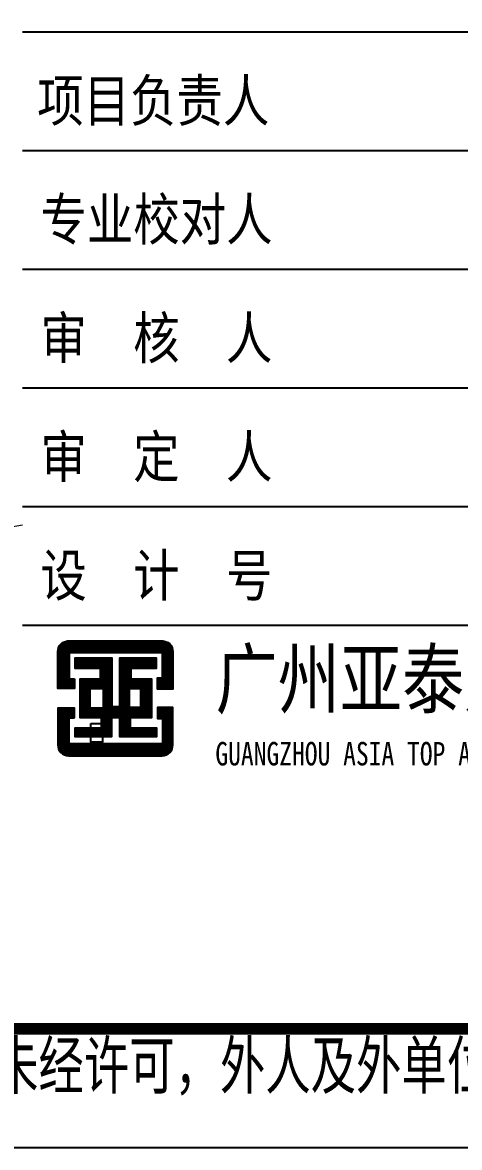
# Model space of a CAD drawing. Header units: millimetres. Extents: x 684742 to 685648, y 2544795 to 2545581.
# Drawn here: x 685561.6 to 685590.5, y 2545150.1 to 2545224.7 of the extents above; entities that cross this region are included whole.
import ezdxf

# ---------------------------------------------------------------- set-up
doc = ezdxf.new("R2010")
doc.units = ezdxf.units.MM
doc.layers.add('14', color=14, linetype='Continuous')
doc.layers.add('PUB_TITLE', color=4, linetype='Continuous')
doc.layers.add('JT-道路红线', color=7, linetype='Continuous', lineweight=5)
doc.styles.add('HT', font='')
doc.styles.add('HZTXT', font='romane.shx', dxfattribs={"width": 0.7, "bigfont": 'hztxt.shx'})
doc.styles.get("Standard").update_dxf_attribs({"font": ''})
doc.styles.add('宋体', font='')
doc.styles.get('HT').set_extended_font_data('SimHei')
doc.styles.get('Standard').set_extended_font_data('SimSun')
doc.styles.get('宋体').set_extended_font_data('SimSun')

# ---------------------------------------------------------------- blocks, each defined once
blk = doc.blocks.new('图框')
at = {"layer": '14'}
h = blk.add_hatch(dxfattribs=at)
h.set_pattern_fill('ANSI31', color=256, scale=235.966619, angle=135, style=0)
h.set_pattern_definition([(180, (-414407.047, -295543.153), (-6e-15, -29.4958274), [])])
edge = h.paths.add_edge_path()
edge.add_line((98737, -104711), (98737, -104904))
edge.add_line((98737, -104904), (98405, -104904))
edge.add_line((98405, -104904), (98405, -104171))
edge.add_arc((98617, -104171), 212, 90, 180, ccw=False)
edge.add_line((98617, -103958), (100481, -103958))
edge.add_arc((100481, -104171), 212, 0, 90, ccw=False)
edge.add_line((100694, -104171), (100694, -104916))
edge.add_line((100694, -104916), (100388, -104916))
edge.add_line((100388, -104916), (100388, -104694))
edge.add_line((100388, -104694), (100456, -104694))
edge.add_line((100456, -104694), (100489, -104694))
edge.add_line((100489, -104694), (100489, -104194))
edge.add_line((100489, -104194), (98633, -104194))
edge.add_line((98633, -104194), (98633, -104711))
edge.add_line((98633, -104711), (98737, -104711))
h.paths.add_polyline_path([(99638, -105260), (99638, -104298), (100364, -104298), (100364, -104506), (99860, -104506), (99860, -104710), (100267, -104710), (100267, -105490), (99844, -105490), (99844, -105685), (100368, -105685), (100368, -105867), (99641, -105867), (99641, -105486), (99476, -105486), (99476, -105867), (98749, -105867), (98749, -105685), (99273, -105685), (99273, -105490), (98850, -105490), (98850, -104710), (99257, -104710), (99257, -104506), (98753, -104506), (98753, -104298), (99478, -104298), (99478, -105260)])
h.paths.add_polyline_path([(99060, -104907), (99291, -104907), (99291, -105275), (99060, -105275)], flags=16)
h.paths.add_polyline_path([(100056, -104907), (99826, -104907), (99826, -105275), (100056, -105275)], flags=16)
edge = h.paths.add_edge_path()
edge.add_line((98737, -105488), (98737, -105295))
edge.add_line((98737, -105295), (98405, -105295))
edge.add_line((98405, -105295), (98405, -106029))
edge.add_arc((98617, -106029), 212, 180, 270)
edge.add_line((98617, -106241), (100481, -106241))
edge.add_arc((100481, -106029), 212, 270, 360)
edge.add_line((100694, -106029), (100694, -105283))
edge.add_line((100694, -105283), (100388, -105283))
edge.add_line((100388, -105283), (100388, -105505))
edge.add_line((100388, -105505), (100456, -105505))
edge.add_line((100456, -105505), (100489, -105505))
edge.add_line((100489, -105505), (100489, -106005))
edge.add_line((100489, -106005), (98633, -106005))
edge.add_line((98633, -106005), (98633, -105488))
edge.add_line((98633, -105488), (98737, -105488))
at = {"layer": '14', "color": 14}
for p, q in [((97702, -91850), (121299, -91850)), ((97702, -94210), (121299, -94210)), ((97702, -94210), (121299, -94210)), ((97702, -94210), (121299, -94210)), ((97702, -96569), (121299, -96569)), ((97702, -98929), (121299, -98929)), ((97702, -101289), (121299, -101289)), ((97702, -103648), (121299, -103648)), ((97702, -103648), (121299, -103648))]:
    blk.add_line(p, q, dxfattribs=at)
at = {"layer": '14'}
for points in [[(98737, -104711), (98737, -104904), (98405, -104904), (98405, -104171, -0.414214), (98617, -103958), (100481, -103958, -0.414214), (100694, -104171), (100694, -104916), (100388, -104916), (100388, -104694), (100456, -104694), (100489, -104694), (100489, -104194), (98633, -104194), (98633, -104711)], [(98737, -105488), (98737, -105295), (98405, -105295), (98405, -106029, 0.414214), (98617, -106241), (100481, -106241, 0.414214), (100694, -106029), (100694, -105283), (100388, -105283), (100388, -105505), (100456, -105505), (100489, -105505), (100489, -106005), (98633, -106005), (98633, -105488)]]:
    blk.add_lwpolyline(points, format="xyb", close=True, dxfattribs=at)
blk.add_lwpolyline([(99638, -105260), (99638, -105260), (99638, -104298), (100364, -104298), (100364, -104506), (99860, -104506), (99860, -104710), (100267, -104710), (100267, -105490), (99844, -105490), (99844, -105685), (100368, -105685), (100368, -105867), (99641, -105867), (99641, -105486), (99476, -105486), (99476, -105867), (98749, -105867), (98749, -105685), (99273, -105685), (99273, -105490), (98850, -105490), (98850, -104710), (99257, -104710), (99257, -104506), (98753, -104506), (98753, -104298), (99478, -104298), (99478, -105260), (99638, -105260)], dxfattribs=at)
for points in [[(100056, -104907), (99826, -104907), (99826, -105275), (100056, -105275)], [(99060, -105601), (99291, -105601), (99291, -105969), (99060, -105969)]]:
    blk.add_lwpolyline(points, close=True, dxfattribs=at)
at = {"layer": 'PUB_TITLE', "color": 14}
blk.add_lwpolyline([(-2490, -114031), (123660, -114031), (123660, -24931), (-2490, -24931)], close=True, dxfattribs=at)
at = {"layer": 'PUB_TITLE', "color": 14, "const_width": 236}
blk.add_lwpolyline([(3409, -111671), (121299, -111671), (121299, -27291), (3409, -27291)], close=True, dxfattribs=at)
at = {"layer": '14', "color": 14, "style": '宋体', "width": 0.82}
for s, p in [('项目负责人', (97995, -93630)), ('专业校对人', (98059, -95990, -58625)), ('审  核  人', (98059, -98349, -58625)), ('审  定  人', (98059, -100709, -58625)), ('设  计  号', (98059, -103069, -58625))]:
    blk.add_text(s, height=825.9, dxfattribs=at).set_placement(p)
at = {"layer": '14', "style": 'HT', "width": 0.8}
blk.add_text('广州亚泰建筑设计院有限公司', height=1132.64, dxfattribs=at).set_placement((101545, -105283))
at = {"layer": '14', "width": 0.8}
blk.add_text('GUANGZHOU ASIA TOP ARCHITECTURAL DESIGNINSTITUTE CO.,LTD', height=467.21, rotation=359.9997, dxfattribs=at).set_placement((101539, -106435, -58625))
at = {"layer": '14', "style": 'HZTXT', "width": 0.85}
blk.add_text('图纸版权属设计单位所有，未经许可，外人及外单位不得翻印复制作为其他工程之用。', height=1061.85, rotation=359.9997, dxfattribs=at).set_placement((86287, -112965))

msp = doc.modelspace()

# ---------------------------------------------------------------- linework, layer by layer
at = {"layer": 'JT-道路红线'}
msp.add_lwpolyline([(685561.564, 2545191.378, -0.000012), (685525.553, 2545185.036, -0.000109), (685523.087, 2545184.603, -0.000152), (685520.622, 2545184.171, -0.000196), (685518.158, 2545183.741, -0.000239), (685515.695, 2545183.314, -0.000283), (685513.233, 2545182.889, -0.000326), (685510.771, 2545182.468, -0.00037), (685508.31, 2545182.05, -0.000392), (685505.973, 2545181.657, -0.000392), (685503.841, 2545181.301, -0.000392), (685501.867, 2545180.976, -0.000392), (685500.022, 2545180.674, -0.000392), (685498.283, 2545180.393, -0.000392), (685496.633, 2545180.129, -0.000392), (685495.06, 2545179.88, -0.000392), (685493.554, 2545179.643, -0.000392), (685492.108, 2545179.419, -0.000392), (685490.714, 2545179.204, -0.000392), (685489.367, 2545179, -0.000392), (685488.064, 2545178.803, -0.000392), (685486.799, 2545178.615, -0.000196), (685486.18, 2545178.524, -0.019313), (685425.315, 2545171.947, -0.000217)], format="xyb", dxfattribs=at)

# ---------------------------------------------------------------- block references
at = {"xscale": 0.003333333, "yscale": 0.003333333, "zscale": 0.003333333}
msp.add_blockref('图框', (685235.89, 2545530.23), dxfattribs=at)

doc.saveas('drawing.dxf')
